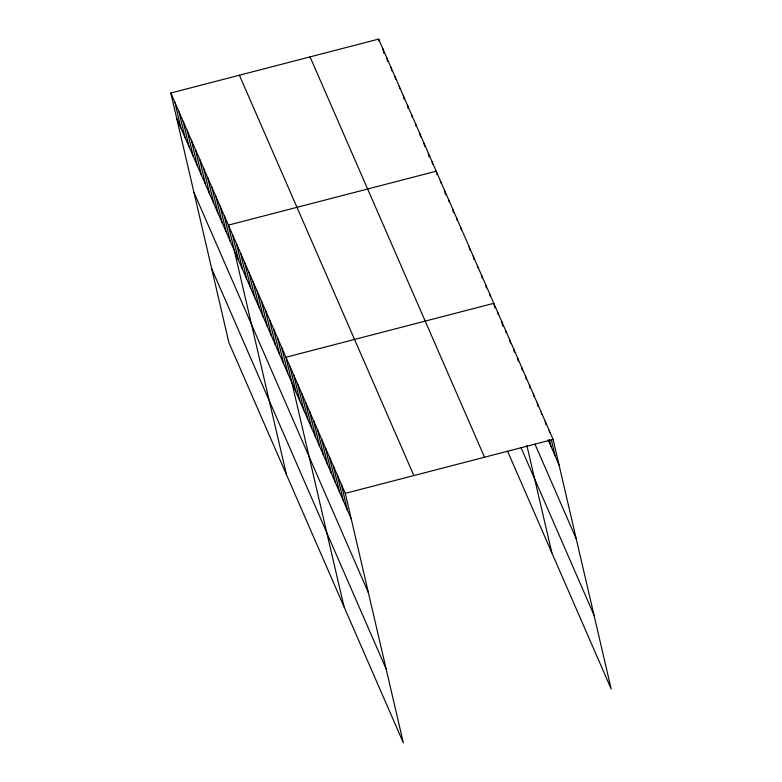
<?xml version="1.0" encoding="UTF-8"?>
<svg xmlns="http://www.w3.org/2000/svg" width="782" height="782" viewBox="0 0 782 782"><rect width="100%" height="100%" fill="white"/><g stroke="black" fill="none" stroke-linecap="round" stroke-linejoin="round"><path stroke-width="1.17" d="M170.818 93.019L345.282 493.354L403.346 742.9L228.891 342.565L170.818 93.019L378.654 39.1L553.109 439.435L611.182 688.981L507.547 451.165M345.282 493.354L553.109 439.435M548.045 439.68L559.032 464.879M534.937 444.059L576.236 538.837M520.949 447.46L593.968 615.033M310.063 56.891L484.527 457.226M239.4 75.228L413.864 475.564M176.742 118.463L351.196 518.798M193.956 192.421L368.41 592.756M211.678 268.617L386.142 668.952M549.15 430.364L549.697 432.671M551.31 439.611L555.073 455.808M545.201 421.283L546.012 424.753M549.511 439.797L551.124 446.737M541.242 412.212L541.779 414.528M537.293 403.141L538.094 406.611M533.334 394.06L533.871 396.376M529.385 384.988L530.186 388.459M525.426 375.917L526.237 379.387M521.477 366.836L522.278 370.306M517.518 357.765L518.329 361.235M513.569 348.694L514.37 352.164M509.61 339.613L510.421 343.093M505.661 330.542L506.198 332.858M501.702 321.47L502.777 326.094M497.743 312.399L498.29 314.706M494.869 307.952L493.794 303.318L285.958 357.237L344.031 606.783M526.863 445.437L551.867 552.864M489.679 293.885L490.216 296.202M485.573 284.452L486.375 287.923M481.458 275.01L482.259 278.48M477.343 265.577L477.88 267.884M473.227 256.134L474.039 259.604M469.122 246.701L469.923 250.172M460.891 227.826L461.429 230.143M456.786 218.393L457.323 220.71M452.67 208.96L453.482 212.43M448.555 199.518L449.093 201.834M444.45 190.085L445.525 194.708M440.334 180.642L440.872 182.959M437.03 174.679L436.219 171.209L228.393 225.128L286.466 474.674M432.114 161.776L432.651 164.083M428.262 153.497L429.074 156.967M423.883 142.901L424.694 146.371M419.768 133.468L420.579 136.938M415.662 124.025L416.2 126.342M411.547 114.592L412.085 116.909M407.432 105.159L408.243 108.63M403.326 95.717L404.128 99.187M399.211 86.284L399.749 88.601M395.096 76.841L395.633 79.158M390.99 67.408L391.792 70.879M386.875 57.976L387.686 61.446M382.76 48.533L383.835 53.166M378.654 39.1L379.192 41.417M341.323 484.283L347.247 509.727M337.374 475.202L343.288 500.656M333.415 466.131L339.339 491.575M329.457 457.059L335.38 482.504M325.507 447.978L331.431 473.433M321.549 438.907L327.472 464.352M317.6 429.836L323.523 455.28M313.641 420.755L319.564 446.209M309.692 411.684L315.615 437.138M305.733 402.613L311.656 428.057M301.784 393.532L307.707 418.986M297.825 384.461L303.748 409.915M293.876 375.389L299.789 400.834M289.917 366.318L295.84 391.762M281.852 347.804L287.776 373.249M277.737 338.362L283.661 363.816M273.622 328.929L279.545 354.383M269.516 319.496L275.44 344.94M265.401 310.053L271.325 335.507M261.286 300.62L267.209 326.065M257.18 291.187L263.104 316.632M253.065 281.745L258.989 307.199M248.95 272.312L254.873 297.756M244.844 262.879L250.758 288.323M240.729 253.436L246.653 278.891M236.614 244.004L242.537 269.448M232.508 234.561L238.422 260.015M224.278 215.695L230.201 241.139M220.162 206.252L226.086 231.707M216.057 196.82L221.98 222.264M211.942 187.387L217.865 212.831M207.826 177.944L213.75 203.398M203.721 168.511L209.644 193.956M199.606 159.078L205.529 184.523M195.49 149.636L201.414 175.09M191.385 140.203L197.299 165.647M187.269 130.76L193.193 156.214M183.154 121.327L189.078 146.781M179.049 111.894L184.963 137.339M174.933 102.452L180.857 127.906"/></g></svg>
